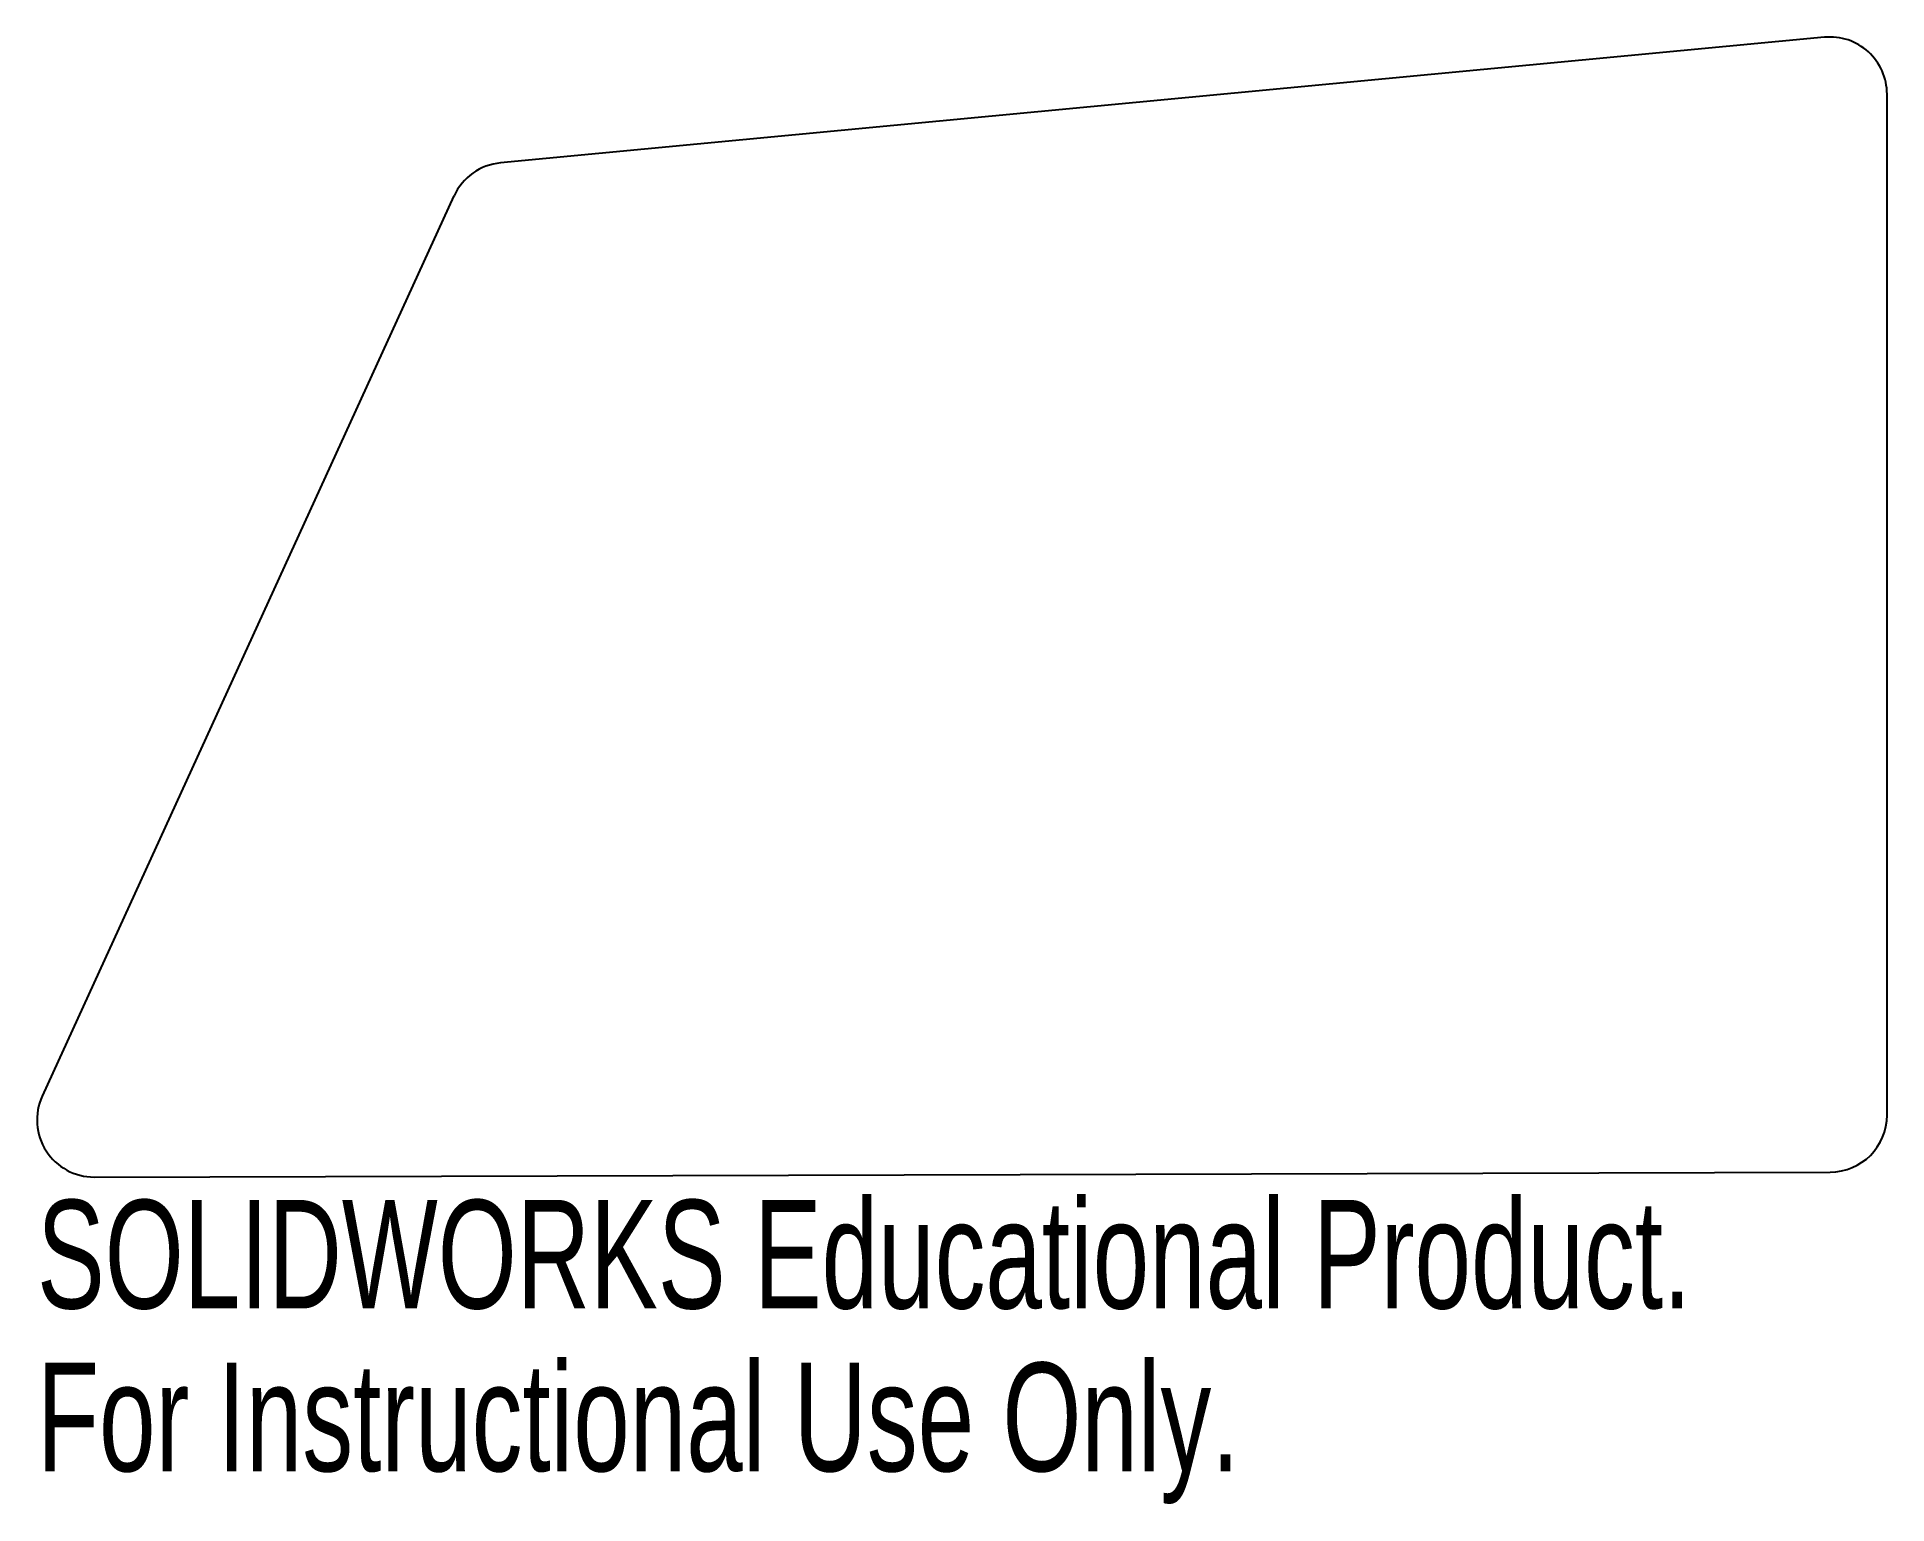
# Model space of a CAD drawing. Header units: inches. Extents: x -0.52 to 2.73, y -1.22 to 1.35.
import ezdxf

# ---------------------------------------------------------------- set-up
doc = ezdxf.new("R2010")
doc.units = ezdxf.units.IN
doc.header["$MEASUREMENT"] = 0
doc.styles.add('SLDTEXTSTYLE0', font='TXT', dxfattribs={"width": 0.7})

msp = doc.modelspace()

# ---------------------------------------------------------------- linework, layer by layer
at = {"color": 7, "linetype": 'Continuous', "lineweight": 25}
for p, q in [((2.6181, 1.3472), (0.2962, 1.1269)), ((2.7276, -0.5427), (2.7276, 1.2476)), ((0.2147, 1.069), (-0.5075, -0.5098)), ((-0.4162, -0.6513), (2.6278, -0.6427))]:
    msp.add_line(p, q, dxfattribs=at)
for centre, start, end in [((2.6276, 1.2476), 0, 95.419), ((0.3057, 1.0274), 95.419, 155.419), ((-0.4165, -0.5513), 155.419, 270.1628), ((2.6276, -0.5427), 270.1628, 0)]:
    msp.add_arc(centre, 0.1, start, end, dxfattribs=at)

# ---------------------------------------------------------------- texts
at = {"color": 7, "linetype": 'Continuous', "char_height": 0.1903, "attachment_point": 1, "style": 'SLDTEXTSTYLE0'}
for s, insert in [('SOLIDWORKS Educational Product.', (-0.5165, -0.6915)), ('For Instructional Use Only.', (-0.5165, -0.9769))]:
    msp.add_mtext(s, dxfattribs=dict(at, insert=insert))

doc.saveas('drawing.dxf')
